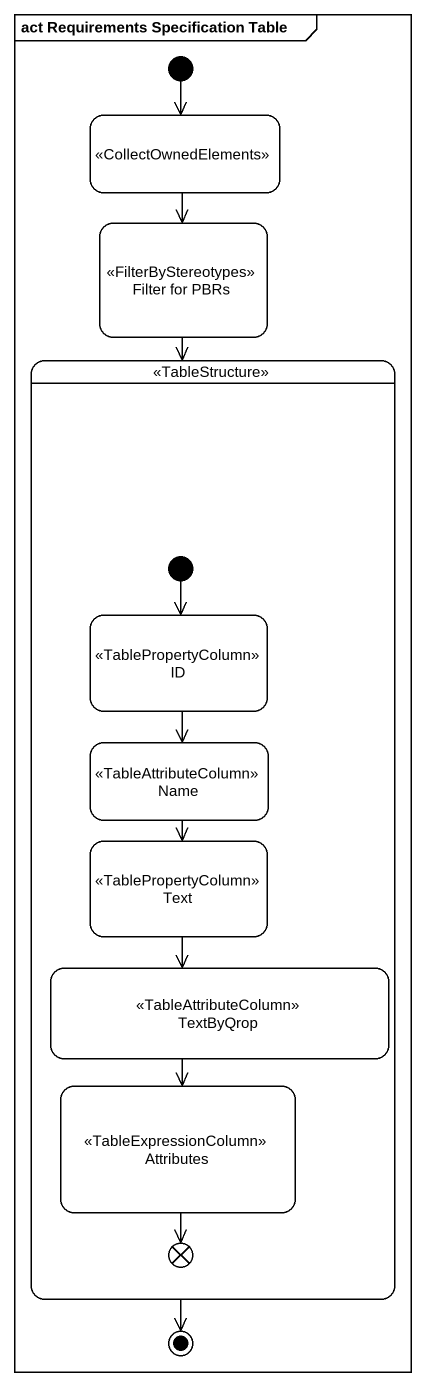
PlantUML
@startuml
mainframe act Requirements Specification Table
hide empty description
state " " as state1 <<CollectOwnedElements>>
state "Filter for PBRs" as Filter_for_PBRs <<FilterByStereotypes>>
state " " as state2 <<TableStructure>> {
  state ID <<TablePropertyColumn>>
  state Name <<TableAttributeColumn>>
  state Text <<TablePropertyColumn>>
  state TextByQrop <<TableAttributeColumn>>
  state Attributes <<TableExpressionColumn>>
  state flowfinal1 <<end>>
  [*] --> ID
}
[*] --> state1
state1 --> Filter_for_PBRs
Filter_for_PBRs --> state2
ID --> Name
Name --> Text
Text --> TextByQrop
TextByQrop --> Attributes
Attributes --> flowfinal1
state2 --> [*]
@enduml
